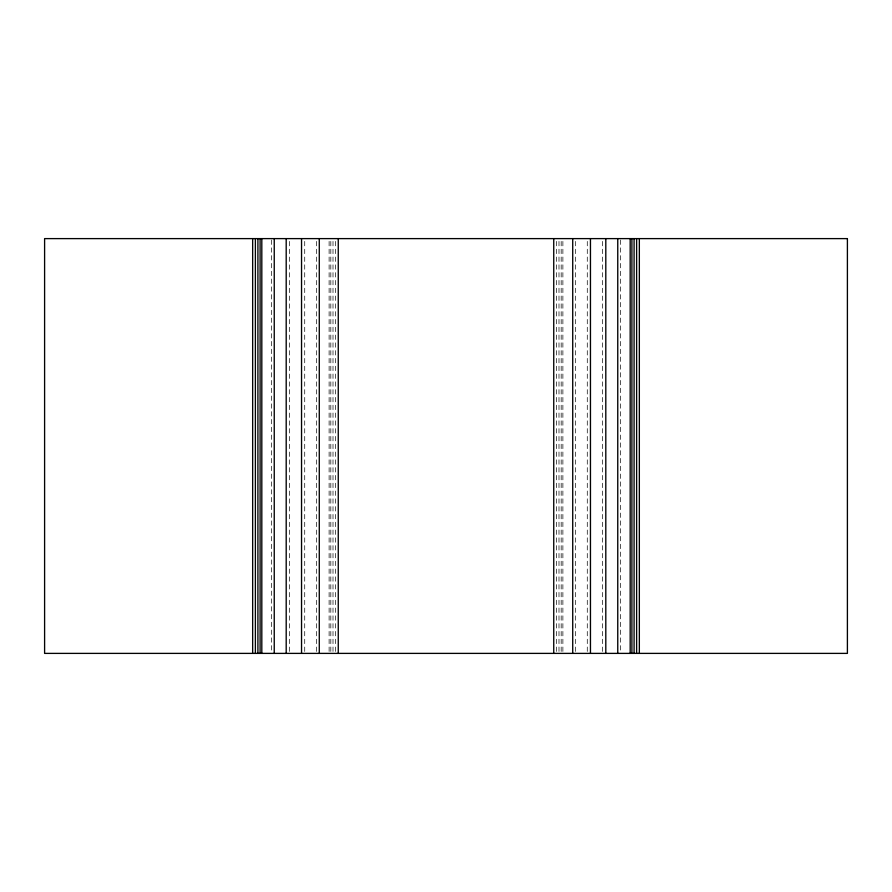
<?xml version="1.0" encoding="UTF-8"?>
<svg xmlns="http://www.w3.org/2000/svg" width="892" height="892" viewBox="0 0 892 892"><rect width="100%" height="100%" fill="white"/><g stroke="black" fill="none" stroke-linecap="round" stroke-linejoin="round"><path stroke-width="0.67" stroke-dasharray="4.46 3.34" d="M620.364 240.004L620.364 651.996M602.624 241.398L602.624 651.996M587.282 241.398L587.282 651.996M575.329 241.398L575.329 651.996M562.885 241.398L562.885 651.996M561.179 241.398L561.179 651.996M558.994 241.398L558.994 651.996M556.452 241.398L556.452 651.996M335.548 241.398L335.548 651.996M333.006 241.398L333.006 651.996M330.82 241.398L330.82 651.996M329.115 241.398L329.115 651.996M316.671 241.398L316.671 651.996M304.718 241.398L304.718 651.996M289.376 241.398L289.376 651.996M271.636 240.004L271.636 651.996"/><path stroke-width="1.34" d="M639.341 238.61L639.341 653.39M636.62 238.61L636.62 653.39M634.089 238.61L634.089 653.39M631.904 238.61L631.904 653.39M630.187 238.61L630.187 653.39M617.755 238.61L617.755 653.39M605.802 238.61L605.802 653.39M590.459 238.61L590.459 653.39M572.72 238.61L572.72 653.39M553.742 238.61L553.742 653.39M338.258 238.61L338.258 653.39M319.28 238.61L319.28 653.39M301.541 238.61L301.541 653.39M286.198 238.61L286.198 653.39M274.245 238.61L274.245 653.39M261.813 238.61L261.813 653.39M260.096 238.61L260.096 653.39M257.911 238.61L257.911 653.39M255.38 238.61L255.38 653.39M252.659 238.61L252.659 653.39M847.4 238.61L44.6 238.61L44.6 653.39L847.4 653.39L847.4 238.61"/></g></svg>
